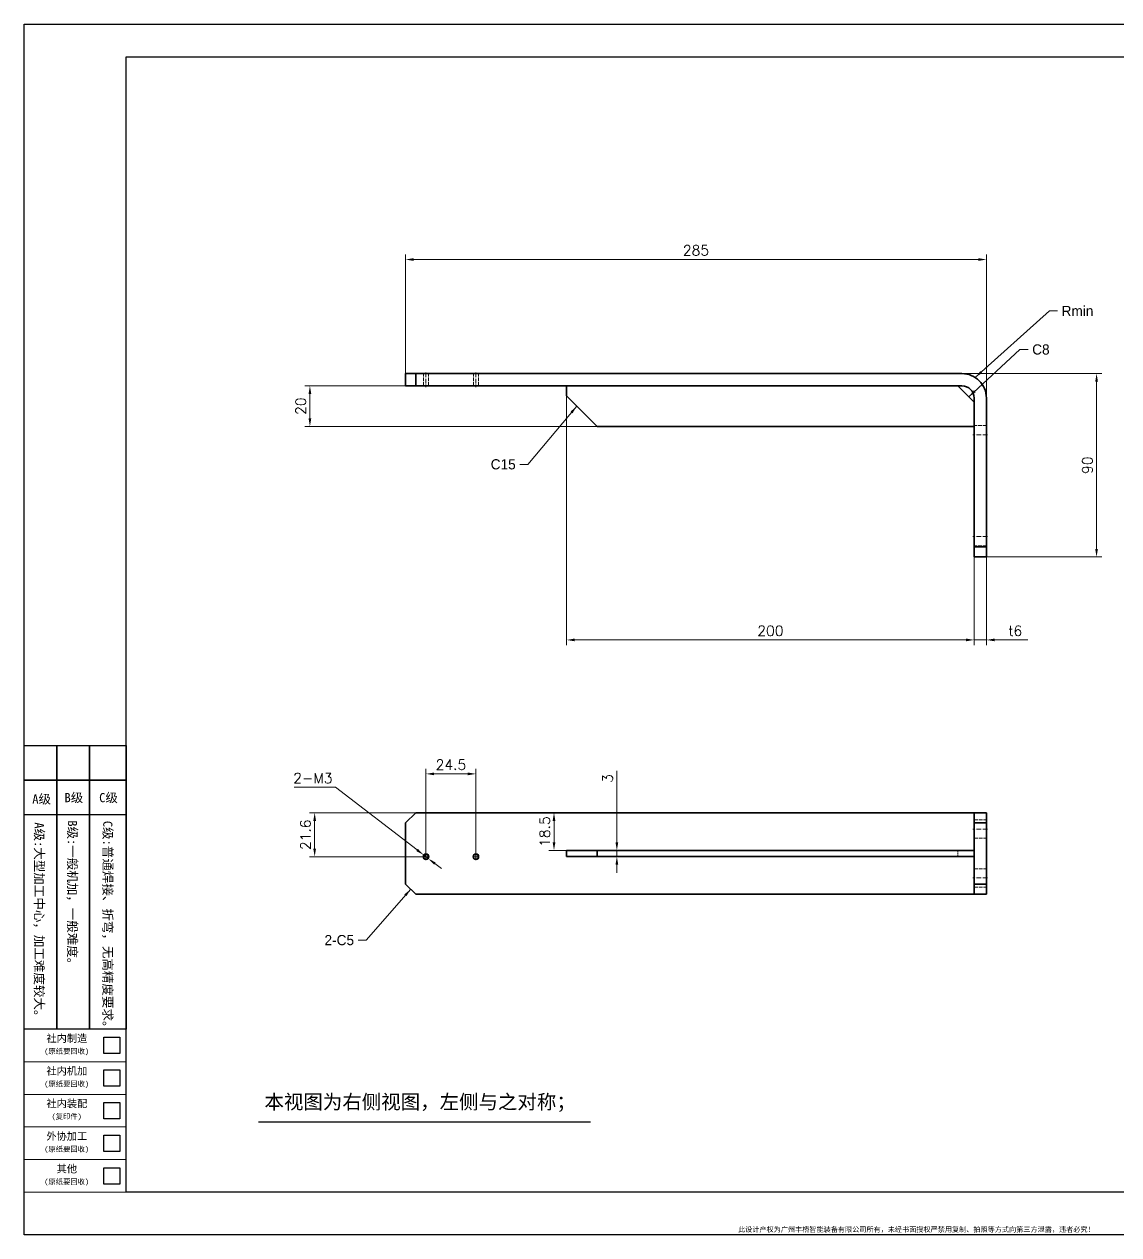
# Model space of a CAD drawing. Header units: millimetres. Extents: x -168473 to -148463, y 295526 to 306160.
# Drawn here: x -162589 to -162052, y 302191 to 302785 of the extents above; entities that cross this region are included whole.
import ezdxf
from ezdxf.enums import TextEntityAlignment as Align

# ---------------------------------------------------------------- set-up
doc = ezdxf.new("R2010")
doc.units = ezdxf.units.MM
for name, pattern in [('CENTER2', [28.575, 19.05, -3.175, 3.175, -3.175]), ('DASHDOT', [18.5, 12, -3, 0.5, -3]), ('DASHED', [15, 12, -3]), ('DASHED2', [9.525, 6.35, -3.175])]:
    doc.linetypes.add(name, pattern=pattern)
for name, color, linetype, lineweight in [('A3', 3, 'Continuous', 20), ('中心线', 2, 'CENTER2', 13), ('图框', 7, 'Continuous', 20), ('尺寸线', 3, 'Continuous', 13), ('文字', 1, 'Continuous', 13), ('细实线', 4, 'Continuous', 25), ('虚线', 2, 'DASHED2', 25)]:
    doc.layers.add(name, color=color, linetype=linetype, lineweight=lineweight)
doc.layers.add('Dim', color=3, linetype='Continuous')
doc.styles.add('CH-1', font='')
doc.styles.get("Standard").update_dxf_attribs({"font": 'txt', "bigfont": 'gbcbig.shx'})
doc.styles.get('CH-1').set_extended_font_data('SimSun')
doc.dimstyles.new('副本02', dxfattribs={"dimscale": 2, "dimtxt": 2.5, "dimasz": 2, "dimexe": 1.25, "dimexo": 0, "dimgap": 1, "dimtad": 1, "dimdsep": 46, "dimtxsty": 'Standard', "dimcen": 0.5, "dimclrd": 3, "dimclre": 3, "dimclrt": 1, "dimadec": 1, "dimazin": 2, "dimtfac": 1, "dimtmove": 0, "dimatfit": 3, "dimfxl": 0, "dimtolj": 1, "dimlwd": -1, "dimlwe": -1, "dimarcsym": 0})
doc.dimstyles.new('副本02$3', dxfattribs={"dimscale": 2, "dimtxt": 2.5, "dimasz": 2, "dimexe": 1.25, "dimexo": 0, "dimgap": 1, "dimtad": 1, "dimtoh": 1, "dimdsep": 46, "dimtxsty": 'Standard', "dimcen": 0.5, "dimclrd": 3, "dimclre": 3, "dimclrt": 1, "dimadec": 1, "dimazin": 2, "dimtfac": 1, "dimtmove": 0, "dimatfit": 3, "dimfxl": 0, "dimtolj": 1, "dimlwd": -1, "dimlwe": -1, "dimarcsym": 0})

# ---------------------------------------------------------------- blocks, each defined once
blk = doc.blocks.new('A$C2CD672AE')
for p, q in [((-218.5, -289), (-218.5, 8)), ((-218.5, 8), (201.5, 8)), ((201.5, 8), (201.5, -289)), ((-193.5, 0), (193.5, 0)), ((-193.5, -278.55), (-193.5, 0)), ((69.95, -16.21), (69.95, 0)), ((69.95, 0), (181.5, 0)), ((69.95, 0), (181.5, 0)), ((69.95, 0), (181.5, 0)), ((69.95, 0), (181.5, 0)), ((75.02, 0), (75.02, -16.21)), ((154.5, 0), (154.5, -16.21)), ((154.5, 0), (154.5, -16.21)), ((154.5, 0), (154.5, -16.21)), ((154.5, 0), (154.5, -16.21)), ((154.5, 0), (154.5, -16.21)), ((169.5, 0), (169.5, -16.21)), ((169.5, 0), (169.5, -16.21)), ((169.5, 0), (169.5, -16.21)), ((169.5, 0), (169.5, -16.21)), ((169.5, 0), (169.5, -16.21)), ((181.5, 0), (181.5, -16.21)), ((181.5, 0), (181.5, -16.21)), ((181.5, 0), (181.5, -16.21)), ((181.5, 0), (181.5, -16.21)), ((181.5, 0), (181.5, -16.21)), ((193.5, 0), (193.5, -278.55)), ((69.95, -11.14), (72.49, -6.07)), ((69.95, -6.07), (181.5, -6.07)), ((69.95, -6.07), (181.5, -6.07)), ((69.95, -6.07), (181.5, -6.07)), ((69.95, -6.07), (181.5, -6.07)), ((72.49, -6.07), (75.02, -11.14)), ((181.5, -6.07), (193.5, -6.07)), ((181.5, -6.07), (193.5, -6.07)), ((181.5, -6.07), (193.5, -6.07)), ((181.5, -6.07), (193.5, -6.07)), ((69.95, -16.21), (72.49, -11.14)), ((69.95, -11.14), (181.5, -11.14)), ((69.95, -11.14), (181.5, -11.14)), ((69.95, -11.14), (181.5, -11.14)), ((69.95, -11.14), (181.5, -11.14)), ((72.49, -11.14), (75.02, -16.21)), ((69.95, -16.21), (193.5, -16.21)), ((193.5, -16.21), (69.95, -16.21)), ((69.95, -16.21), (193.5, -16.21)), ((193.5, -278.55), (-193.5, -278.55)), ((201.5, -289), (-218.5, -289))]:
    blk.add_line(p, q)
at = {"style": 'CH-1'}
for s, height, p in [('No.', 1.775, (72.85, -3.33)), ('设 变 内 容', 1.775, (116.34, -1.91)), ('日 期', 1.775, (161.67, -2.16)), ('变更者', 1.775, (175.88, -2.16)), ('锐角除去', 1.775, (187.88, -1.63)), ('REVISION', 1.775, (116.61, -4.62)), ('DATE', 1.775, (162.09, -4.87)), ('REVR', 1.775, (176.3, -4.87)), ('1', 2.03, (72.4, -8.84)), ('C0.5', 1.775, (187.88, -11.03)), ('2', 2.03, (72.4, -14.39))]:
    blk.add_text(s, height=height, dxfattribs=at).set_placement(p, align=Align.MIDDLE)
at = {"style": 'CH-1', "width": 0.7}
blk.add_text('ACUTE ANGLE', height=1.7746, dxfattribs=at).set_placement((187.88, -4.69), align=Align.MIDDLE)
at = {"char_height": 1.25}
for s, insert, width, attachment_point in [('{\\Ftxt,@extfont2|c134;FQM-ER-GL-90A(A3)}', (183.75, 6), 39, 5), ('{\\fSimSun|b1|i0|c134|p2;此设计产权为广州丰桥智能装备有限公司所有，未经书面授权严禁用复制、拍照等方式向第三方泄露，违者必究!}', (0, -288.5), 387, 8)]:
    blk.add_mtext(s, dxfattribs=dict(at, insert=insert, width=width, attachment_point=attachment_point))
blk = doc.blocks.new('fenlei')
at = {"layer": '图框'}
for points in [[(-25, 32), (0, 32), (0, 40), (-25, 40)], [(-25, 24), (0, 24), (0, 32), (-25, 32)], [(-25, 16), (0, 16), (0, 24), (-25, 24)], [(-25, 8), (0, 8), (0, 16), (-25, 16)], [(-25, 0), (0, 0), (0, 8), (-25, 8)]]:
    blk.add_lwpolyline(points, close=True, dxfattribs=at)
at = {"layer": '细实线'}
for points in [[(-5.5, 38), (-1.5, 38), (-1.5, 34), (-5.5, 34)], [(-5.5, 30), (-1.5, 30), (-1.5, 26), (-5.5, 26)], [(-5.5, 22), (-1.5, 22), (-1.5, 18), (-5.5, 18)], [(-5.5, 14), (-1.5, 14), (-1.5, 10), (-5.5, 10)], [(-5.5, 6), (-1.5, 6), (-1.5, 2), (-5.5, 2)]]:
    blk.add_lwpolyline(points, close=True, dxfattribs=at)
at = {"style": 'CH-1'}
for s, height, p in [('社内制造', 1.836, (-14.54, 37.8)), ('(原纸要回收)', 1.285, (-14.58, 34.52)), ('社内机加', 1.836, (-14.54, 29.8)), ('(原纸要回收)', 1.285, (-14.58, 26.52)), ('社内装配', 1.836, (-14.54, 21.8)), ('(复印件)', 1.285, (-14.58, 18.52)), ('外协加工', 1.836, (-14.54, 13.8)), ('(原纸要回收)', 1.285, (-14.58, 10.52)), ('其他', 1.836, (-14.54, 5.8)), ('(原纸要回收)', 1.285, (-14.58, 2.52))]:
    blk.add_text(s, height=height, dxfattribs=at).set_placement(p, align=Align.MIDDLE)
blk = doc.blocks.new('机加分类')
at = {"layer": '细实线'}
for p, q in [((-94, -8.5), (-94, 0)), ((-94, 0), (-86, 0)), ((-86, -8.5), (-86, 0)), ((-86, 0), (-78, 0)), ((-86, 0), (-86, -8.5)), ((-78, -8.5), (-78, 0)), ((-78, 0), (-69, 0)), ((-78, 0), (-78, -8.5)), ((-69, 0), (-69, -8.5)), ((-86, -8.5), (-94, -8.5)), ((-94, -17), (-94, -8.5)), ((-94, -8.5), (-86, -8.5)), ((-78, -8.5), (-86, -8.5)), ((-86, -17), (-86, -8.5)), ((-86, -8.5), (-78, -8.5)), ((-86, -8.5), (-86, -17)), ((-69, -8.5), (-78, -8.5)), ((-78, -17), (-78, -8.5)), ((-78, -8.5), (-69, -8.5)), ((-78, -8.5), (-78, -17)), ((-69, -8.5), (-69, -17)), ((-86, -17), (-94, -17)), ((-94, -69.55), (-94, -17)), ((-78, -17), (-86, -17)), ((-86, -69.55), (-86, -17)), ((-86, -17), (-86, -69.55)), ((-69, -17), (-78, -17)), ((-78, -69.55), (-78, -17)), ((-78, -17), (-78, -69.55)), ((-69, -17), (-69, -69.55)), ((-86, -69.55), (-94, -69.55)), ((-78, -69.55), (-86, -69.55)), ((-69, -69.55), (-78, -69.55))]:
    blk.add_line(p, q, dxfattribs=at)
at = {"layer": '文字', "color": 1, "linetype": 'Continuous', "style": 'CH-1'}
blk.add_text('A级', height=2.25, dxfattribs=at).set_placement((-89.72, -14.22, -250.08), align=Align.CENTER)
for s, p in [('B级', (-81.81, -12.71, -250.08)), ('C级', (-73.31, -12.71, -250.08))]:
    blk.add_text(s, height=2.25, dxfattribs=at).set_placement(p, align=Align.MIDDLE)
for s, p in [('A级:大型加工中心，加工难度较大。', (-90.3, -43.36)), ('B级:一般机加，一般难度。', (-82.16, -36.72)), ('C级:普通焊接、折弯，无高精度要求。', (-73.47, -44.53))]:
    blk.add_text(s, height=2.25, rotation=270, dxfattribs=at).set_placement(p, align=Align.MIDDLE)
blk = doc.blocks.new('1：1横')
for name, p in [('A$C2CD672AE', (-8412.44, 515.87)), ('机加分类', (-8536.94, 346.87)), ('fenlei', (-8605.94, 237.32))]:
    blk.add_blockref(name, p)
blk = doc.blocks.new('*D7097')
at = {"layer": 'Defpoints', "color": 0}
for p in [(-162116.58, 302669.69), (-162401.58, 302613.73), (-162116.58, 302601.73)]:
    blk.add_point(p, dxfattribs=at)
at = {"layer": '尺寸线', "color": 3}
for p, q in [((-162401.58, 302613.73), (-162401.58, 302672.19)), ((-162397.58, 302669.69), (-162120.58, 302669.69)), ((-162116.58, 302601.73), (-162116.58, 302672.19))]:
    blk.add_line(p, q, dxfattribs=at)
for points in [[(-162397.58, 302670.36), (-162397.58, 302669.02), (-162401.58, 302669.69)], [(-162120.58, 302670.36), (-162120.58, 302669.02), (-162116.58, 302669.69)]]:
    blk.add_solid(points, dxfattribs=at)
at = {"layer": '尺寸线', "color": 1, "insert": (-162259.08, 302674.19), "char_height": 5, "attachment_point": 5}
blk.add_mtext('\\A1;285', dxfattribs=at)
blk = doc.blocks.new('*D7098')
at = {"layer": 'Defpoints', "color": 0}
for p in [(-162137.19, 302613.73), (-162116.58, 302523.73), (-162062.52, 302523.73)]:
    blk.add_point(p, dxfattribs=at)
at = {"layer": '尺寸线', "color": 3}
for p, q in [((-162137.19, 302613.73), (-162060.02, 302613.73)), ((-162062.52, 302609.73), (-162062.52, 302527.73)), ((-162116.58, 302523.73), (-162060.02, 302523.73))]:
    blk.add_line(p, q, dxfattribs=at)
for points in [[(-162063.19, 302609.73), (-162061.86, 302609.73), (-162062.52, 302613.73)], [(-162063.19, 302527.73), (-162061.86, 302527.73), (-162062.52, 302523.73)]]:
    blk.add_solid(points, dxfattribs=at)
at = {"layer": '尺寸线', "color": 1, "insert": (-162067.02, 302568.73), "char_height": 5, "attachment_point": 5, "rotation": 90}
blk.add_mtext('\\A1;90', dxfattribs=at)
blk = doc.blocks.new('*D7099')
at = {"layer": 'Defpoints', "color": 0}
for p in [(-162122.58, 302523.73), (-162116.58, 302523.73), (-162116.58, 302483.03)]:
    blk.add_point(p, dxfattribs=at)
at = {"layer": '尺寸线', "color": 3}
for p, q in [((-162122.58, 302523.73), (-162122.58, 302480.53)), ((-162116.58, 302523.73), (-162116.58, 302480.53)), ((-162126.58, 302483.03), (-162130.58, 302483.03)), ((-162122.58, 302483.03), (-162116.58, 302483.03)), ((-162112.58, 302483.03), (-162096.24, 302483.03))]:
    blk.add_line(p, q, dxfattribs=at)
for points in [[(-162126.58, 302483.7), (-162126.58, 302482.37), (-162122.58, 302483.03)], [(-162112.58, 302483.7), (-162112.58, 302482.37), (-162116.58, 302483.03)]]:
    blk.add_solid(points, dxfattribs=at)
at = {"layer": '尺寸线', "color": 1, "insert": (-162102.41, 302487.53), "char_height": 5, "attachment_point": 5}
blk.add_mtext('\\A1;t6', dxfattribs=at)
blk = doc.blocks.new('*D7100')
at = {"layer": 'Defpoints', "color": 0}
for p in [(-162322.58, 302602.73), (-162122.58, 302556.87), (-162322.58, 302483.03)]:
    blk.add_point(p, dxfattribs=at)
at = {"layer": '尺寸线', "color": 3}
for p, q in [((-162322.58, 302602.73), (-162322.58, 302480.53)), ((-162122.58, 302556.87), (-162122.58, 302480.53)), ((-162126.58, 302483.03), (-162318.58, 302483.03))]:
    blk.add_line(p, q, dxfattribs=at)
for points in [[(-162318.58, 302483.7), (-162318.58, 302482.37), (-162322.58, 302483.03)], [(-162126.58, 302483.7), (-162126.58, 302482.37), (-162122.58, 302483.03)]]:
    blk.add_solid(points, dxfattribs=at)
at = {"layer": '尺寸线', "color": 1, "insert": (-162222.58, 302487.53), "char_height": 5, "attachment_point": 5}
blk.add_mtext('\\A1;200', dxfattribs=at)
blk = doc.blocks.new('*D7101')
at = {"layer": 'Defpoints', "color": 0}
for p in [(-162448.53, 302607.73), (-162401.58, 302607.73), (-162307.58, 302587.73)]:
    blk.add_point(p, dxfattribs=at)
at = {"layer": '尺寸线', "color": 3}
for p, q in [((-162401.58, 302607.73), (-162451.03, 302607.73)), ((-162448.53, 302591.73), (-162448.53, 302603.73)), ((-162307.58, 302587.73), (-162451.03, 302587.73))]:
    blk.add_line(p, q, dxfattribs=at)
for points in [[(-162449.19, 302603.73), (-162447.86, 302603.73), (-162448.53, 302607.73)], [(-162449.19, 302591.73), (-162447.86, 302591.73), (-162448.53, 302587.73)]]:
    blk.add_solid(points, dxfattribs=at)
at = {"layer": '尺寸线', "color": 1, "insert": (-162453.03, 302597.73), "char_height": 5, "attachment_point": 5, "rotation": 90}
blk.add_mtext('\\A1;20', dxfattribs=at)
blk = doc.blocks.new('*D7108')
at = {"layer": 'Defpoints', "color": 0}
for p in [(-162367.07, 302417.3), (-162391.57, 302378.22), (-162367.07, 302378.22)]:
    blk.add_point(p, dxfattribs=at)
at = {"layer": '尺寸线', "color": 3}
for p, q in [((-162391.57, 302378.22), (-162391.57, 302419.8)), ((-162387.57, 302417.3), (-162371.07, 302417.3)), ((-162367.07, 302378.22), (-162367.07, 302419.8))]:
    blk.add_line(p, q, dxfattribs=at)
for points in [[(-162387.57, 302417.96), (-162387.57, 302416.63), (-162391.57, 302417.3)], [(-162371.07, 302417.96), (-162371.07, 302416.63), (-162367.07, 302417.3)]]:
    blk.add_solid(points, dxfattribs=at)
at = {"layer": '尺寸线', "color": 1, "insert": (-162379.32, 302421.8), "char_height": 5, "attachment_point": 5}
blk.add_mtext('\\A1;24.5', dxfattribs=at)
blk = doc.blocks.new('*D7109')
at = {"layer": 'Defpoints', "color": 0}
for p in [(-162446.2, 302398.23), (-162394.24, 302398.23), (-162391.57, 302376.62)]:
    blk.add_point(p, dxfattribs=at)
at = {"layer": '尺寸线', "color": 3}
for p, q in [((-162394.24, 302398.23), (-162448.7, 302398.23)), ((-162446.2, 302380.62), (-162446.2, 302394.23)), ((-162391.57, 302376.62), (-162448.7, 302376.62))]:
    blk.add_line(p, q, dxfattribs=at)
for points in [[(-162446.87, 302394.23), (-162445.53, 302394.23), (-162446.2, 302398.23)], [(-162446.87, 302380.62), (-162445.53, 302380.62), (-162446.2, 302376.62)]]:
    blk.add_solid(points, dxfattribs=at)
at = {"layer": '尺寸线', "color": 1, "insert": (-162450.7, 302387.43), "char_height": 5, "attachment_point": 5, "rotation": 90}
blk.add_mtext('\\A1;21.6', dxfattribs=at)
blk = doc.blocks.new('*D7110')
at = {"layer": 'Defpoints', "color": 0}
for p in [(-162392.76, 302377.54), (-162390.38, 302375.71)]:
    blk.add_point(p, dxfattribs=at)
at = {"layer": '尺寸线', "color": 3}
for p, q in [((-162456.24, 302410.73), (-162435.9, 302410.73)), ((-162435.9, 302410.73), (-162395.93, 302379.98)), ((-162390.38, 302375.71), (-162392.76, 302377.54)), ((-162387.21, 302373.27), (-162384.04, 302370.83))]:
    blk.add_line(p, q, dxfattribs=at)
for points in [[(-162395.53, 302380.51), (-162396.34, 302379.45), (-162392.76, 302377.54)], [(-162386.81, 302373.8), (-162387.62, 302372.74), (-162390.38, 302375.71)]]:
    blk.add_solid(points, dxfattribs=at)
at = {"layer": '尺寸线', "color": 1, "insert": (-162447.07, 302415.23), "char_height": 5, "attachment_point": 5}
blk.add_mtext('\\A1;2-M3', dxfattribs=at)
blk = doc.blocks.new('*D7651')
at = {"layer": 'Defpoints', "color": 0}
for p in [(-162328.76, 302398.23), (-162322.58, 302398.23), (-162322.58, 302379.73)]:
    blk.add_point(p, dxfattribs=at)
at = {"layer": '尺寸线', "color": 3}
for p, q in [((-162322.58, 302398.23), (-162331.26, 302398.23)), ((-162328.76, 302383.73), (-162328.76, 302394.23)), ((-162322.58, 302379.73), (-162331.26, 302379.73))]:
    blk.add_line(p, q, dxfattribs=at)
for points in [[(-162329.43, 302394.23), (-162328.09, 302394.23), (-162328.76, 302398.23)], [(-162329.43, 302383.73), (-162328.09, 302383.73), (-162328.76, 302379.73)]]:
    blk.add_solid(points, dxfattribs=at)
at = {"layer": '尺寸线', "color": 1, "insert": (-162333.26, 302388.98), "char_height": 5, "attachment_point": 5, "rotation": 90}
blk.add_mtext('\\A1;18.5', dxfattribs=at)
blk = doc.blocks.new('*D7652')
at = {"layer": 'Defpoints', "color": 0}
for p in [(-162322.58, 302379.73), (-162322.58, 302376.73), (-162297.92, 302379.73)]:
    blk.add_point(p, dxfattribs=at)
at = {"layer": '尺寸线', "color": 3}
for p, q in [((-162297.92, 302383.73), (-162297.92, 302418.73)), ((-162322.58, 302379.73), (-162295.42, 302379.73)), ((-162322.58, 302376.73), (-162295.42, 302376.73)), ((-162297.92, 302376.73), (-162297.92, 302379.73)), ((-162297.92, 302372.73), (-162297.92, 302368.73))]:
    blk.add_line(p, q, dxfattribs=at)
for points in [[(-162298.58, 302383.73), (-162297.25, 302383.73), (-162297.92, 302379.73)], [(-162298.58, 302372.73), (-162297.25, 302372.73), (-162297.92, 302376.73)]]:
    blk.add_solid(points, dxfattribs=at)
at = {"layer": '尺寸线', "color": 1, "insert": (-162302.42, 302415.07), "char_height": 5, "attachment_point": 5, "rotation": 90}
blk.add_mtext('\\A1;3', dxfattribs=at)

msp = doc.modelspace()

# ---------------------------------------------------------------- linework, layer by layer
at = {"color": 7, "lineweight": 35}
for p, q in [((-162401.577, 302613.73), (-162401.577, 302607.73)), ((-162401.577, 302613.73), (-162396.577, 302613.73)), ((-162396.577, 302613.73), (-162396.577, 302607.73)), ((-162128.577, 302613.73), (-162396.577, 302613.73)), ((-162401.577, 302607.73), (-162396.577, 302607.73)), ((-162396.577, 302607.73), (-162128.577, 302607.73)), ((-162130.577, 302607.73), (-162322.577, 302607.73)), ((-162322.577, 302602.73), (-162322.577, 302607.73)), ((-162130.577, 302607.73), (-162122.577, 302599.73)), ((-162307.577, 302587.73), (-162322.577, 302602.73)), ((-162122.577, 302601.73), (-162122.577, 302528.73)), ((-162116.577, 302601.73), (-162116.577, 302528.73)), ((-162122.577, 302587.73), (-162122.577, 302599.73)), ((-162122.577, 302587.73), (-162307.577, 302587.73)), ((-162116.577, 302528.73), (-162122.577, 302528.73)), ((-162122.577, 302523.73), (-162122.577, 302528.73)), ((-162116.577, 302523.73), (-162116.577, 302528.73)), ((-162116.577, 302523.73), (-162122.577, 302523.73)), ((-162401.577, 302393.232), (-162396.577, 302398.232)), ((-162396.577, 302398.232), (-162128.577, 302398.232)), ((-162122.577, 302398.232), (-162128.577, 302398.232)), ((-162116.577, 302398.232), (-162122.577, 302398.232)), ((-162122.577, 302393.232), (-162122.577, 302398.232)), ((-162116.577, 302393.232), (-162116.577, 302398.232)), ((-162401.577, 302393.232), (-162401.577, 302363.232)), ((-162122.577, 302363.232), (-162122.577, 302393.232)), ((-162116.577, 302393.232), (-162122.577, 302393.232)), ((-162116.577, 302393.232), (-162116.577, 302363.232)), ((-162307.577, 302379.732), (-162322.577, 302379.732)), ((-162322.577, 302376.732), (-162322.577, 302379.732)), ((-162307.577, 302376.732), (-162322.577, 302376.732)), ((-162122.577, 302379.732), (-162307.577, 302379.732)), ((-162307.577, 302376.732), (-162307.577, 302379.732)), ((-162122.577, 302376.732), (-162307.577, 302376.732)), ((-162401.577, 302363.232), (-162396.577, 302358.232)), ((-162128.577, 302358.232), (-162396.577, 302358.232)), ((-162122.577, 302358.232), (-162128.577, 302358.232)), ((-162122.577, 302358.232), (-162122.577, 302363.232)), ((-162116.577, 302363.232), (-162122.577, 302363.232)), ((-162116.577, 302358.232), (-162122.577, 302358.232)), ((-162116.577, 302358.232), (-162116.577, 302363.232))]:
    msp.add_line(p, q, dxfattribs=at)
at = {"color": 7, "lineweight": 13}
for centre in [(-162391.573, 302376.624), (-162367.073, 302376.624)]:
    msp.add_circle(centre, 1.5, dxfattribs=at)
at = {"color": 7, "lineweight": 35}
for centre in [(-162391.573, 302376.624), (-162367.073, 302376.624)]:
    msp.add_circle(centre, 1.229, dxfattribs=at)
for radius in [12, 6]:
    msp.add_arc((-162128.577, 302601.73), radius, 0, 90.000003, dxfattribs=at)
at = {"layer": 'A3'}
msp.add_lwpolyline([(-162588.725, 302785.149), (-161748.725, 302785.149), (-161748.725, 302191.149), (-162588.725, 302191.149)], close=True, dxfattribs=at)
at = {"layer": 'Dim', "color": 6}
msp.add_line((-162473.692, 302246.613), (-162310.836, 302246.613), dxfattribs=at)
at = {"layer": '中心线', "linetype": 'DASHDOT', "lineweight": 13, "ltscale": 0.180017}
for p, q in [((-162391.573, 302614.33), (-162391.573, 302607.13)), ((-162367.073, 302614.33), (-162367.073, 302607.13))]:
    msp.add_line(p, q, dxfattribs=at)
at = {"layer": '中心线', "linetype": 'DASHDOT', "lineweight": 13, "ltscale": 0.180029}
for p, q in [((-162115.978, 302583.73), (-162123.179, 302583.73)), ((-162115.978, 302533.73), (-162123.179, 302533.73)), ((-162115.978, 302390.232), (-162123.179, 302390.232)), ((-162115.978, 302366.232), (-162123.179, 302366.232))]:
    msp.add_line(p, q, dxfattribs=at)
at = {"layer": '中心线', "linetype": 'DASHDOT', "lineweight": 13, "ltscale": 0.079932}
for p, q in [((-162389.976, 302376.624), (-162393.173, 302376.624)), ((-162365.476, 302376.624), (-162368.673, 302376.624))]:
    msp.add_line(p, q, dxfattribs=at)
at = {"layer": '中心线', "linetype": 'DASHDOT', "lineweight": 13, "ltscale": 0.079919}
for p, q in [((-162391.573, 302378.222), (-162391.573, 302375.025)), ((-162367.073, 302378.222), (-162367.073, 302375.025))]:
    msp.add_line(p, q, dxfattribs=at)
at = {"layer": '虚线', "linetype": 'DASHED', "lineweight": 13, "ltscale": 0.15}
for p, q in [((-162396.577, 302613.73), (-162396.577, 302607.73)), ((-162392.804, 302607.73), (-162392.804, 302613.73)), ((-162390.345, 302607.73), (-162390.345, 302613.73)), ((-162368.304, 302607.73), (-162368.304, 302613.73)), ((-162365.845, 302607.73), (-162365.845, 302613.73)), ((-162116.577, 302588.23), (-162122.577, 302588.23)), ((-162116.577, 302588.23), (-162122.577, 302588.23)), ((-162116.577, 302529.23), (-162122.577, 302529.23)), ((-162116.577, 302529.23), (-162122.577, 302529.23)), ((-162116.577, 302528.73), (-162122.577, 302528.73)), ((-162122.577, 302394.732), (-162116.577, 302394.732)), ((-162122.577, 302385.732), (-162116.577, 302385.732)), ((-162122.577, 302370.732), (-162116.577, 302370.732)), ((-162122.577, 302361.732), (-162116.577, 302361.732))]:
    msp.add_line(p, q, dxfattribs=at)
at = {"layer": '虚线', "linetype": 'DASHED', "lineweight": 13, "ltscale": 0.075}
for p, q in [((-162130.577, 302379.732), (-162130.577, 302376.732)), ((-162122.577, 302376.732), (-162122.577, 302379.732))]:
    msp.add_line(p, q, dxfattribs=at)

# ---------------------------------------------------------------- block references
at = {"color": 2, "xscale": 2, "yscale": 2, "zscale": 2}
msp.add_blockref('1：1横', (-145326.845, 301737.418), dxfattribs=at)

# ---------------------------------------------------------------- texts
at = {"layer": '尺寸线', "color": 1, "char_height": 5, "width": 47.6799}
for s, insert, attachment_point in [('{\\Fg13f12d,@extfont2|c134;Rmin}', (-162079.68, 302646.939), 1), ('{\\Fg13f12d,@extfont2|c134;C8}', (-162094.109, 302628.057), 1), ('{\\Fg13f12d,@extfont2|c134;C15}', (-162347.557, 302566.638), 9), ('{\\Fg13f12d,@extfont2|c134;2-C5}', (-162426.864, 302333.176), 9)]:
    msp.add_mtext(s, dxfattribs=dict(at, insert=insert, attachment_point=attachment_point))
at = {"layer": '文字', "insert": (-162470.828, 302259.887), "char_height": 7, "width": 166.04821, "attachment_point": 1, "style": 'CH-1'}
msp.add_mtext('本视图为右侧视图，左侧与之对称；', dxfattribs=at)

# ---------------------------------------------------------------- dimensions: what is measured, and where the dimension line sits
at = {"layer": '尺寸线'}
for base, p1, p2, picture, middle in [((-162116.577, 302669.692), (-162401.577, 302613.73), (-162116.577, 302601.73), '*D7097', (-162259.077, 302674.192)), ((-162322.577, 302483.035), (-162122.577, 302556.869), (-162322.577, 302602.73), '*D7100', (-162222.577, 302487.535)), ((-162367.073, 302417.297), (-162391.573, 302378.222), (-162367.073, 302378.222), '*D7108', (-162379.323, 302421.797))]:
    dim = msp.add_linear_dim(base=base, p1=p1, p2=p2, dimstyle='副本02', dxfattribs=at)
    dim.commit()
    dim.dimension.update_dxf_attribs({"geometry": picture, "text_midpoint": middle})
for base, p1, p2, picture, middle in [((-162062.522, 302523.73), (-162137.19, 302613.73), (-162116.577, 302523.73), '*D7098', (-162067.022, 302568.73)), ((-162448.526, 302607.73), (-162307.577, 302587.73), (-162401.577, 302607.73), '*D7101', (-162453.026, 302597.73))]:
    dim = msp.add_linear_dim(base=base, p1=p1, p2=p2, angle=90, dimstyle='副本02', dxfattribs=at)
    dim.commit()
    dim.dimension.update_dxf_attribs({"geometry": picture, "text_midpoint": middle})
dim = msp.add_linear_dim(base=(-162116.577, 302483.035), p1=(-162122.577, 302523.73), p2=(-162116.577, 302523.73), dimstyle='副本02', override={"dimpost": 't<>'}, dxfattribs=at)
dim.commit()
dim.dimension.update_dxf_attribs({"geometry": '*D7099', "text_midpoint": (-162102.411, 302487.535)})
dim = msp.add_diameter_dim_2p(p1=(-162390.385, 302375.709), p2=(-162392.762, 302377.538), dimstyle='副本02$3', override={"dimpost": '2-M<>'}, dxfattribs=at)
dim.commit()
dim.dimension.update_dxf_attribs({"geometry": '*D7110', "text_midpoint": (-162447.068, 302410.734), "dimtype": 163})
dim = msp.add_linear_dim(base=(-162297.917, 302379.732), p1=(-162322.577, 302376.732), p2=(-162322.577, 302379.732), angle=90, dimstyle='副本02', override={"dimtxsty": 'Standard'}, dxfattribs=at)
dim.commit()
dim.dimension.update_dxf_attribs({"geometry": '*D7652', "text_midpoint": (-162297.917, 302415.065), "dimtype": 160})
for base, p1, p2, override, picture, middle in [((-162446.201, 302398.232), (-162391.574, 302376.624), (-162394.239, 302398.232), {"dimdec": 1}, '*D7109', (-162450.701, 302387.428)), ((-162328.761, 302398.232), (-162322.577, 302379.732), (-162322.577, 302398.232), {"dimtxsty": 'Standard'}, '*D7651', (-162333.261, 302388.982))]:
    dim = msp.add_linear_dim(base=base, p1=p1, p2=p2, angle=90, dimstyle='副本02', override=override, dxfattribs=at)
    dim.commit()
    dim.dimension.update_dxf_attribs({"geometry": picture, "text_midpoint": middle})

# ---------------------------------------------------------------- leaders
at = {"layer": '尺寸线', "annotation_type": 0, "has_hookline": 1}
for points, hookline_direction, text_width in [([(-162122.072, 302611.814), (-162085.68, 302644.439), (-162081.68, 302644.439)], 0, 12.181), ([(-162125.206, 302602.359), (-162100.109, 302625.557), (-162096.109, 302625.557)], 0, 5.733), ([(-162317.58, 302597.733), (-162341.557, 302569.138), (-162345.557, 302569.138)], 1, 8.44), ([(-162399.077, 302360.732), (-162420.864, 302335.676), (-162424.864, 302335.676)], 1, 12.834)]:
    msp.add_leader(points, dimstyle='副本02', override={"dimgap": 1, "dimtad": 0}, dxfattribs=dict(at, hookline_direction=hookline_direction, text_width=text_width))

doc.saveas('drawing.dxf')
